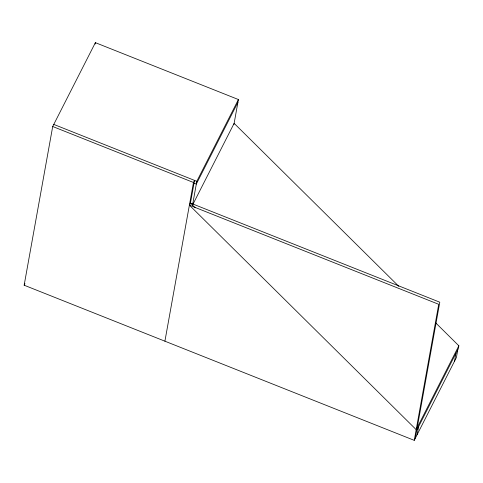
<?xml version="1.0" encoding="UTF-8"?>
<svg xmlns="http://www.w3.org/2000/svg" width="483" height="483" viewBox="0 0 483 483"><rect width="100%" height="100%" fill="white"/><g stroke="black" fill="none" stroke-linecap="round" stroke-linejoin="round"><path stroke-width="0.72" d="M457.818 349.607L456.387 357.541L414.251 440.345L24.15 285.212L52.707 126.51L95.38 42.655L238.415 99.534L233.917 124.542M95.127 44.044L95.38 42.655M164.908 341.191L193.466 182.483L194.534 180.388L190.26 204.122M192.445 205.559L196.81 181.294L238.415 99.534M414.251 440.345L438.727 304.308L189.39 205.148L190.453 203.053L439.796 302.207L415.314 438.25M417.185 434.579L418.61 426.646M454.521 361.212L455.952 353.272M435.787 322.952L458.85 345.78L458.349 348.557L416.744 430.317M24.15 285.212L24.953 283.642M237.914 102.311L196.309 184.071L193.707 183.039M192.868 204.43L234.134 123.34L398.783 286.322M458.85 345.78L416.177 429.635L189.39 205.148M53.77 124.409L196.81 181.294M52.707 126.51L193.466 182.483M190.453 203.053L195.283 207.829"/></g></svg>
